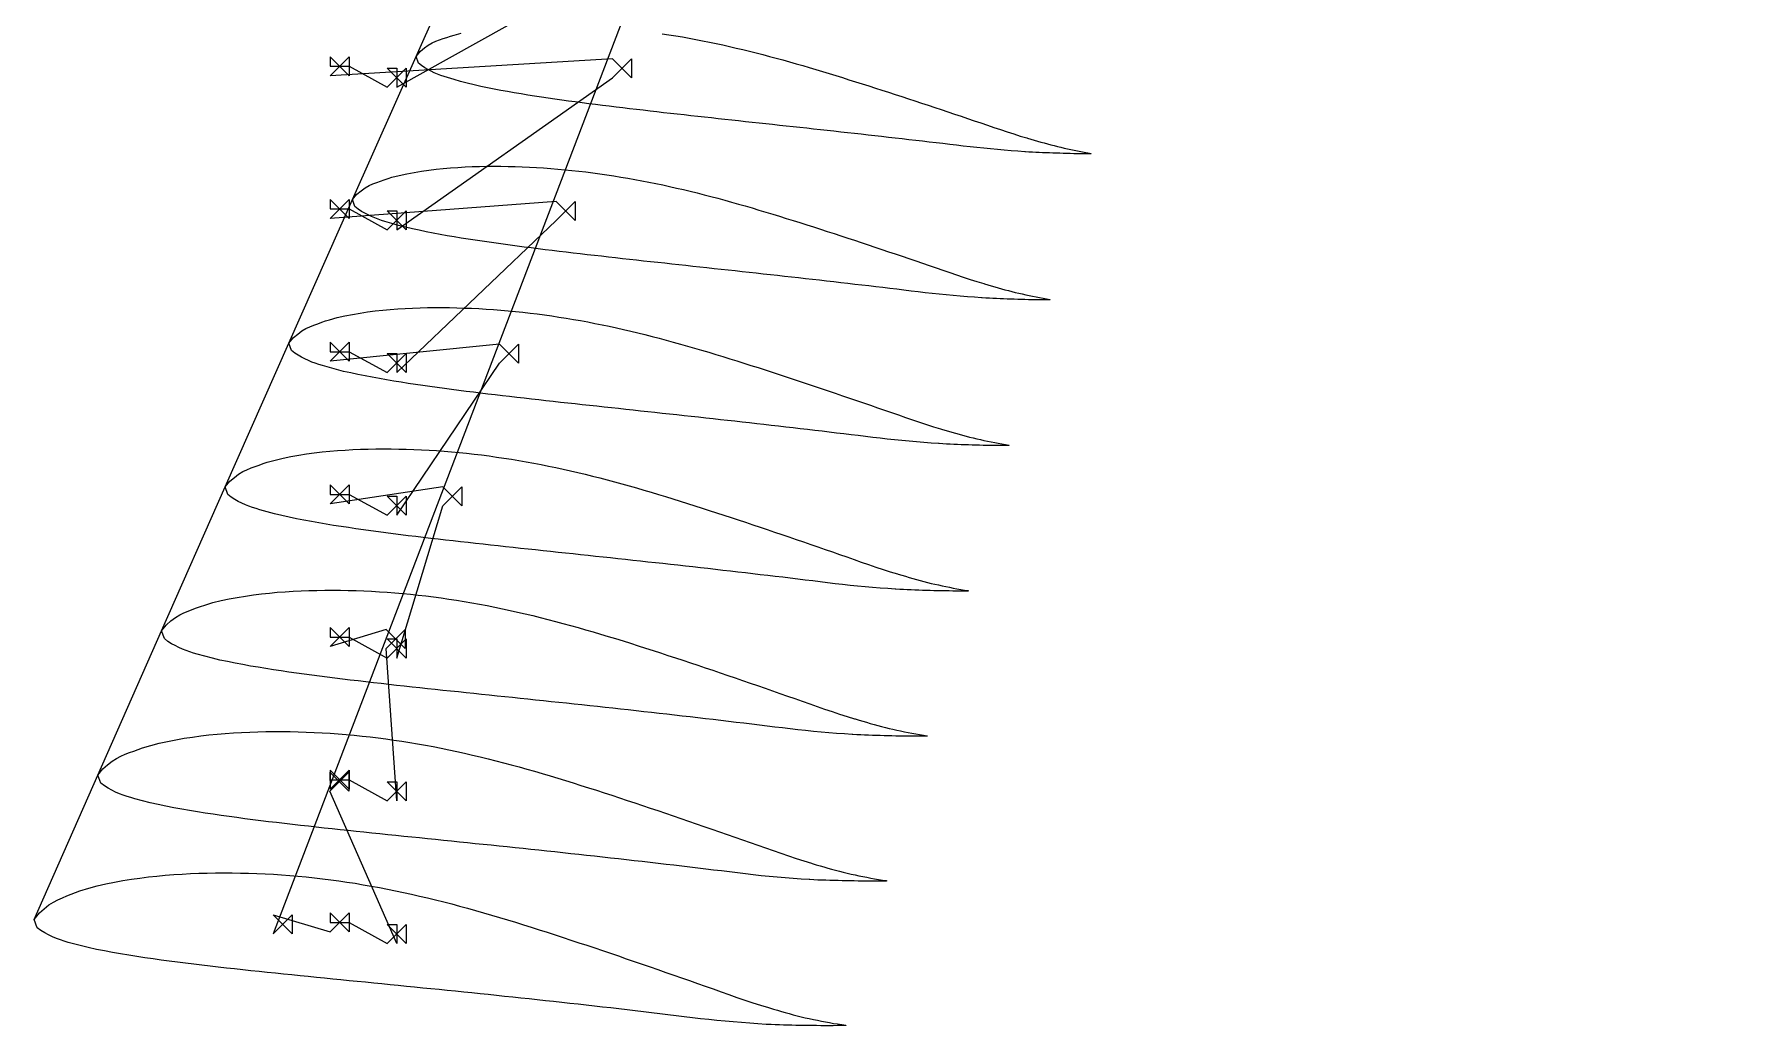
# Model space of a CAD drawing. Header units: inches. Extents: x -261 to 1757, y -106 to 4062.
# Drawn here: x -261 to 1542, y -106 to 936 of the extents above; entities that cross this region are included whole.
import ezdxf

# ---------------------------------------------------------------- set-up
doc = ezdxf.new("R2010")
doc.units = ezdxf.units.IN
doc.header["$MEASUREMENT"] = 0

msp = doc.modelspace()

# ---------------------------------------------------------------- linework, layer by layer
for points in [[(1541.966124, 4048.108603), (-10, -10), (10, 10), (10, -10), (-10, 10), (50, -8), (70, 12), (70, -8), (50, 12), (50, 2), (70, 2), (110, -20), (130, 0), (130, -20), (110, 0), (120, 0), (120, -20), (49.508834, 140), (69.508834, 160), (69.508834, 140), (49.508834, 160), (50, 142), (70, 162), (70, 142), (50, 162), (50, 152), (70, 152), (110, 130), (130, 150), (130, 130), (110, 150), (120, 150), (120, 130), (109.017668, 290), (129.017668, 310), (129.017668, 290), (109.017668, 310), (50, 292), (70, 312), (70, 292), (50, 312), (50, 302), (70, 302), (110, 280), (130, 300), (130, 280), (110, 300), (120, 300), (120, 280), (168.526502, 440), (188.526502, 460), (188.526502, 440), (168.526502, 460), (50, 442), (70, 462), (70, 442), (50, 462), (50, 452), (70, 452), (110, 430), (130, 450), (130, 430), (110, 450), (120, 450), (120, 430), (228.035336, 590), (248.035336, 610), (248.035336, 590), (228.035336, 610), (50, 592), (70, 612), (70, 592), (50, 612), (50, 602), (70, 602), (110, 580), (130, 600), (130, 580), (110, 600), (120, 600), (120, 580), (287.544169, 740), (307.544169, 760), (307.544169, 740), (287.544169, 760), (50, 742), (70, 762), (70, 742), (50, 762), (50, 752), (70, 752), (110, 730), (130, 750), (130, 730), (110, 750), (120, 750), (120, 730), (347.053003, 890), (367.053003, 910), (367.053003, 890), (347.053003, 910), (50, 892), (70, 912), (70, 892), (50, 912), (50, 902), (70, 902), (110, 880), (130, 900), (130, 880), (110, 900), (120, 900), (120, 880), (406.561837, 1040)], [(399.172872, 936.269308), (406.288909, 935.172794), (413.399185, 934.039504), (420.498983, 932.839319), (427.586168, 931.558601), (434.666757, 930.23578), (441.742289, 928.880668), (448.804965, 927.443481), (455.859078, 925.951624), (462.908561, 924.430202), (469.94886, 922.850151), (476.981142, 921.218914), (484.008062, 919.553447), (491.027234, 917.838511), (498.038686, 916.074291), (505.04446, 914.273819), (512.044258, 912.435194), (519.036974, 910.55135), (526.024407, 908.633787), (533.007418, 906.687981), (539.984454, 904.704039), (546.956626, 902.689035), (553.92538, 900.652212), (560.889616, 898.586548), (567.849963, 896.496048), (574.807511, 894.387686), (581.76188, 892.259021), (588.713218, 890.11101), (595.662052, 887.947011), (602.608554, 885.76812), (609.552531, 883.573113), (616.494627, 881.366091), (623.434935, 879.147659), (630.373387, 876.917382), (637.310241, 874.676896), (644.245573, 872.426694), (651.17926, 870.165989), (658.111607, 867.89673), (665.042746, 865.619757), (671.97247, 863.333754), (678.900952, 861.039819), (685.82812, 858.737494), (692.754006, 856.426988), (699.679011, 854.110851), (706.603205, 851.789544), (713.526509, 849.46255), (720.448505, 847.127203), (727.368751, 844.780688), (734.293027, 842.459902), (741.21483, 840.123326), (748.135304, 837.778266), (755.057723, 835.445621), (761.985338, 833.146151), (768.92141, 830.900674), (775.869175, 828.72985), (782.831609, 826.65268), (783.528382, 826.448344), (787.01199, 825.425021), (790.495758, 824.40272), (793.980487, 823.386558), (797.46698, 822.381654), (800.956034, 821.393102), (804.448452, 820.42603), (807.945075, 819.485804), (811.44671, 818.577575), (814.954171, 817.706536), (818.468312, 816.878152), (821.989073, 816.092033), (825.511051, 815.313677), (829.034122, 814.542303), (832.559482, 813.785547), (836.088247, 813.050521), (839.621528, 812.344335), (843.160441, 811.674101), (846.705665, 811.044161), (850.255763, 810.445338), (850.183679, 809.985124), (846.541236, 809.994379), (842.901564, 810.021331), (839.26323, 810.056819), (835.6262, 810.100638), (831.990873, 810.155327), (828.357646, 810.223423), (824.726917, 810.307465), (821.099737, 810.414169), (817.475815, 810.541666), (813.851575, 810.667142), (810.227145, 810.791397), (806.603157, 810.918481), (802.980076, 811.051351), (799.358357, 811.192921), (795.738492, 811.346321), (792.120932, 811.51444), (788.506125, 811.700137), (784.894522, 811.906292), (781.286576, 812.135788), (780.565465, 812.184742), (773.360192, 812.711538), (766.158588, 813.261755), (758.960938, 813.837218), (751.768219, 814.444159), (744.581431, 815.088969), (737.401566, 815.77798), (730.229639, 816.517665), (723.066789, 817.315304), (715.914122, 818.177955), (708.760585, 819.035053), (701.605306, 819.881031), (694.449402, 820.723013), (687.293177, 821.56295), (680.136418, 822.399473), (672.978938, 823.231401), (665.820602, 824.057856), (658.661533, 824.879635), (651.502021, 825.698586), (644.341961, 826.514037), (637.181307, 827.325698), (630.020135, 828.13405), (622.858464, 828.939215), (615.696223, 829.74074), (608.533355, 830.538267), (601.369965, 831.332456), (594.206, 832.122978), (587.041675, 832.911195), (579.87701, 833.697251), (572.712118, 834.481849), (565.546837, 835.263972), (558.381351, 836.044777), (551.2156, 836.823897), (544.049618, 837.601539), (536.883522, 838.378458), (529.7172, 839.153927), (522.550899, 839.929535), (515.384555, 840.704866), (508.218053, 841.479188), (501.051424, 842.252702), (493.884807, 843.026288), (486.718213, 843.800026), (479.551655, 844.573991), (472.385395, 845.349857), (465.219787, 846.129888), (458.054401, 846.911336), (450.889274, 847.694439), (443.724436, 848.479386), (436.559863, 849.266024), (429.39576, 850.055666), (422.232338, 850.849651), (415.069337, 851.646325), (407.906979, 852.447106), (400.745767, 853.255205), (393.585698, 854.0706), (386.426776, 854.893316), (379.268779, 855.721939), (372.111552, 856.555475), (364.955355, 857.395587), (357.800418, 858.24375), (350.647682, 859.10596), (343.497458, 859.984209), (336.348718, 860.87193), (329.200877, 861.76539), (322.055302, 862.673321), (314.912713, 863.600313), (307.772743, 864.54403), (300.635615, 865.505884), (293.501881, 866.489416), (286.371084, 867.491687), (279.244892, 868.523366), (272.123763, 869.587371), (265.006282, 870.674663), (257.894274, 871.796893), (250.785851, 872.942017), (243.683811, 874.127893), (236.592361, 875.381376), (229.507602, 876.67758), (222.429654, 878.017266), (215.365109, 879.442519), (208.309584, 880.925363), (201.267159, 882.49184), (194.24063, 884.159809), (187.235944, 885.967226), (180.26147, 887.967529), (173.314636, 890.1443), (169.844184, 891.251609), (166.383247, 892.419675), (162.942619, 893.717397), (159.530369, 895.19629), (156.138257, 896.80376), (152.771529, 898.57329), (149.430038, 900.503936), (146.128031, 902.68667), (142.915232, 905.43894), (140.370288, 912.455053), (140.370288, 912.455053), (207.251137, 1062.973966)], [(-261.210052, 5.136937), (-255.840138, 11.995326), (-250.823751, 16.438466), (-245.870728, 20.448717), (-241.054694, 23.523067), (-236.336783, 25.92706), (-231.664306, 28.020649), (-227.028749, 29.862007), (-222.399615, 31.659482), (-217.770405, 33.457476), (-213.158035, 35.140427), (-204.012392, 37.965939), (-194.929332, 40.363891), (-185.89046, 42.459956), (-176.885525, 44.324166), (-167.909837, 45.988571), (-158.964994, 47.442238), (-150.046509, 48.715838), (-141.152978, 49.818947), (-132.281049, 50.774483), (-123.429127, 51.593328), (-114.59422, 52.295931), (-105.777257, 52.875941), (-96.977531, 53.338193), (-88.193087, 53.696033), (-79.424613, 53.944774), (-70.669213, 54.104191), (-61.928284, 54.164748), (-53.202262, 54.123467), (-44.488238, 54.000205), (-35.788206, 53.78136), (-27.100282, 53.479792), (-18.423204, 53.104129), (-9.76123, 52.62527), (-1.110642, 52.068628), (7.529104, 51.437914), (16.15194, 50.691671), (24.7651, 49.879329), (33.368332, 48.99915), (41.95015, 47.972683), (50.516515, 46.840636), (59.078266, 45.677072), (67.632816, 44.464307), (76.173103, 43.154101), (84.696174, 41.726277), (93.210523, 40.238869), (101.718366, 38.707013), (110.208574, 37.054671), (118.687251, 35.323554), (127.160003, 33.551954), (135.62024, 31.694858), (144.069516, 29.762877), (152.511541, 27.781357), (160.943326, 25.72988), (169.364624, 23.606756), (177.778372, 21.432053), (186.184245, 19.203546), (194.580472, 16.909136), (202.969516, 14.56566), (211.352598, 12.181448), (219.727588, 9.741956), (228.096252, 7.259238), (236.460386, 4.745583), (244.818499, 2.190782), (253.17137, -0.399823), (261.520616, -3.015197), (269.8657, -5.659008), (278.206607, -8.331351), (286.544458, -11.024575), (294.879274, -13.738539), (303.210744, -16.475354), (311.539779, -19.228807), (319.86674, -21.996429), (328.191212, -24.781055), (336.513592, -27.579973), (344.834026, -30.392191), (353.152289, -33.219235), (361.468806, -36.058213), (369.783811, -38.907517), (378.097095, -41.768578), (386.408779, -44.640574), (394.71874, -47.524338), (403.027024, -50.419559), (411.334295, -53.321704), (419.64067, -56.229967), (427.945987, -59.145457), (436.249636, -62.072347), (444.550943, -65.015233), (452.858456, -67.91572), (461.162671, -70.838741), (469.465118, -73.773844), (477.770494, -76.688932), (486.083497, -79.55191), (494.408826, -82.330683), (502.751178, -84.993156), (511.114851, -87.509971), (511.951978, -87.756462), (516.137238, -88.991479), (520.322724, -90.224947), (524.509598, -91.448936), (528.699021, -92.655514), (532.892153, -93.836747), (537.090156, -94.984705), (541.294191, -96.091455), (545.505419, -97.149064), (549.725, -98.149602), (553.954096, -99.085135), (558.192599, -99.956403), (562.432965, -100.814945), (566.675078, -101.661543), (570.920556, -102.48516), (575.171013, -103.274758), (579.428066, -104.019298), (583.693329, -104.707742), (587.967793, -105.33333), (592.249388, -105.910192), (592.18054, -106.380554), (587.808272, -106.423156), (583.438631, -106.447805), (579.069605, -106.468255), (574.701206, -106.48442), (570.334068, -106.491976), (565.968823, -106.486596), (561.606104, -106.463958), (557.246544, -106.419736), (552.890207, -106.353494), (548.533954, -106.28668), (544.177744, -106.219575), (539.822231, -106.147704), (535.468071, -106.06659), (531.11592, -105.971759), (526.766431, -105.858734), (522.42026, -105.723041), (518.078062, -105.560203), (513.740493, -105.365744), (509.408207, -105.13519), (508.542442, -105.084354), (499.893262, -104.51809), (491.249242, -103.916577), (482.610793, -103.277002), (473.97935, -102.589561), (465.356348, -101.844454), (456.743222, -101.031876), (448.141406, -100.142025), (439.552426, -99.164489), (430.977762, -98.089138), (422.401658, -97.02363), (413.822819, -95.97681), (405.242847, -94.937726), (396.662139, -93.90367), (388.080399, -92.87667), (379.497446, -91.857953), (370.91308, -90.848888), (362.327463, -89.848373), (353.740885, -88.854421), (345.153282, -87.86747), (336.564634, -86.887664), (327.975032, -85.91437), (319.384458, -84.947716), (310.792845, -83.988167), (302.200137, -83.036096), (293.606167, -82.092645), (285.011085, -81.15679), (276.415182, -80.226544), (267.818458, -79.301912), (259.220844, -78.383356), (250.622472, -77.469983), (242.023371, -76.561585), (233.423475, -75.65862), (224.822868, -74.760512), (216.221597, -73.866941), (207.619592, -72.978386), (199.01692, -72.09439), (190.413651, -71.214469), (181.809728, -70.339014), (173.205179, -69.467842), (164.600064, -68.600529), (155.99423, -67.738131), (147.387798, -66.87982), (138.781137, -66.023078), (130.174468, -65.166385), (121.567629, -64.310854), (112.960548, -63.456974), (104.353139, -62.605343), (95.74535, -61.756297), (87.137407, -60.908313), (78.529518, -60.059953), (69.92144, -59.212888), (61.31349, -58.364949), (52.706196, -57.512526), (44.099685, -56.654753), (35.493714, -55.793294), (26.888114, -54.929295), (18.282515, -54.065293), (9.677254, -53.198985), (1.073264, -52.323989), (-7.529104, -51.437914), (-16.130218, -50.543274), (-24.729963, -49.639272), (-33.328618, -48.727835), (-41.926003, -47.807716), (-50.52106, -46.871687), (-59.113987, -45.921114), (-67.704703, -44.95543), (-76.292121, -43.967218), (-84.877254, -42.963397), (-93.458851, -41.935414), (-102.035623, -40.874473), (-110.609326, -39.792559), (-119.177143, -38.670431), (-127.741616, -37.525467), (-136.300759, -36.344079), (-144.848956, -35.087918), (-153.391046, -33.79003), (-161.928168, -32.458196), (-170.450299, -31.023956), (-178.964242, -29.533766), (-187.465986, -27.96024), (-195.951977, -26.279095), (-204.413073, -24.427867), (-212.843464, -22.366863), (-221.2451, -20.109408), (-225.44586, -18.980286), (-229.635986, -17.778513), (-233.800114, -16.399128), (-237.930279, -14.78771), (-242.039791, -13.035193), (-246.120745, -11.08757), (-250.176587, -8.968384), (-254.193958, -6.586373), (-258.109914, -3.511504), (-261.210052, 5.136937), (-261.210052, 5.136937), (-194.254951, 156.923211), (-189.017598, 163.552633), (-184.137118, 167.794015), (-179.320701, 171.606719), (-174.637552, 174.527648), (-170.049608, 176.811508), (-165.506114, 178.797926), (-160.998978, 180.541053), (-156.498881, 182.237077), (-151.999139, 183.930725), (-147.515885, 185.514041), (-138.626036, 188.167709), (-129.797415, 190.411665), (-121.012674, 192.361995), (-112.261212, 194.089637), (-103.538619, 195.624104), (-94.84636, 196.955581), (-86.179906, 198.11439), (-77.537855, 199.109898), (-68.917068, 199.963119), (-60.315854, 200.685366), (-51.731455, 201.295094), (-43.1647, 201.786755), (-34.61465, 202.166639), (-26.07946, 202.447079), (-17.55981, 202.623533), (-9.052972, 202.714259), (-0.56036, 202.70979), (7.917759, 202.608339), (16.384207, 202.42879), (24.837045, 202.158168), (33.278101, 201.80871), (41.708541, 201.388208), (50.124291, 200.869411), (58.529136, 200.277646), (66.923524, 199.6159), (75.30145, 198.843999), (83.669932, 198.008903), (92.028856, 197.109854), (100.367175, 196.072919), (108.690585, 194.936226), (117.009464, 193.769209), (125.321319, 192.55519), (133.619436, 191.249239), (141.900975, 189.832363), (150.174079, 188.359038), (158.440864, 186.843432), (166.69068, 185.214278), (174.929373, 183.510688), (183.162306, 181.768558), (191.383187, 179.94578), (199.593516, 178.052395), (207.796854, 176.112228), (215.990287, 174.105779), (224.173615, 172.031716), (232.349646, 169.908825), (240.518056, 167.734936), (248.677176, 165.498876), (256.829376, 163.216516), (264.975824, 160.895671), (273.114474, 158.522634), (281.246988, 156.108546), (289.375124, 153.665158), (297.497441, 151.182833), (305.614702, 148.666681), (313.728447, 146.126992), (321.838159, 143.560322), (329.943855, 140.96678), (338.04656, 138.353216), (346.146321, 135.719959), (354.242848, 133.065058), (362.337012, 130.394345), (370.429129, 127.709936), (378.518844, 125.009452), (386.606532, 122.295406), (394.692328, 119.568699), (402.776024, 116.82794), (410.858027, 114.075852), (418.938556, 111.3139), (427.017399, 108.540669), (435.094689, 105.757039), (443.17031, 102.962246), (451.244306, 100.156581), (459.317301, 97.344214), (467.389405, 94.525886), (475.460469, 91.700599), (483.52991, 88.864453), (491.597091, 86.013179), (499.670151, 83.201249), (507.740025, 80.367997), (515.80819, 77.52331), (523.879138, 74.697248), (531.957357, 71.919843), (540.047338, 69.22114), (548.153566, 66.631151), (556.280145, 64.177349), (557.09353, 63.93683), (561.160094, 62.731843), (565.226876, 61.528308), (569.294983, 60.333645), (573.365525, 59.155274), (577.43961, 58.00061), (581.518347, 56.877074), (585.602852, 55.792136), (589.694235, 54.75322), (593.793606, 53.767763), (597.902085, 52.84325), (602.019571, 51.979008), (606.138824, 51.126583), (610.259724, 50.28519), (614.383831, 49.465252), (618.512688, 48.677095), (622.647836, 47.931039), (626.790819, 47.23741), (630.942581, 46.602527), (635.101144, 46.01316), (635.030833, 45.542667), (630.78015, 45.515615), (626.532155, 45.506545), (622.284916, 45.502538), (618.038438, 45.503623), (613.793318, 45.513796), (609.550154, 45.537053), (605.309542, 45.577392), (601.072202, 45.63962), (596.838131, 45.723728), (592.604071, 45.807907), (588.37001, 45.892083), (584.136609, 45.98067), (579.904494, 46.077867), (575.674293, 46.187867), (571.446637, 46.314903), (567.222153, 46.463163), (563.001466, 46.636826), (558.7852, 46.840078), (554.573982, 47.077105), (553.732399, 47.128932), (545.324661, 47.701342), (536.92187, 48.306856), (528.52442, 48.948109), (520.133678, 49.634251), (511.751017, 50.374465), (503.377807, 51.177922), (495.015423, 52.05382), (486.665336, 53.012009), (478.328978, 54.062066), (469.991268, 55.103071), (461.650972, 56.126777), (453.309624, 57.143441), (444.967608, 58.155634), (436.624639, 59.16145), (428.280534, 60.159663), (419.935101, 61.148993), (411.588498, 62.130491), (403.241018, 63.106122), (394.892589, 64.075403), (386.543185, 65.03816), (378.192897, 65.994999), (369.841712, 66.94584), (361.489562, 67.890219), (353.13639, 68.827765), (344.782078, 69.757679), (336.42674, 70.680729), (328.070657, 71.598787), (319.71383, 72.511878), (311.356227, 73.419765), (302.997924, 74.322973), (294.63898, 75.221896), (286.27933, 76.116091), (277.919049, 77.006064), (269.558199, 77.892223), (261.196698, 78.774037), (252.834651, 79.652187), (244.472102, 80.526982), (236.108983, 81.397965), (227.745322, 82.265322), (219.381196, 83.129568), (211.01648, 83.989863), (202.651276, 84.846892), (194.285938, 85.703021), (185.920714, 86.559921), (177.555392, 87.416155), (169.189917, 88.271375), (160.824224, 89.125132), (152.458267, 89.977125), (144.09227, 90.828843), (135.726444, 91.681711), (127.360539, 92.534054), (118.99486, 93.387903), (110.629936, 94.246808), (102.265872, 95.111467), (93.902467, 95.980535), (85.539542, 96.85281), (77.176759, 97.726044), (68.814447, 98.602425), (60.453421, 99.487409), (52.094144, 100.3841), (43.73637, 101.290849), (35.380004, 102.207023), (27.024706, 103.130335), (18.670879, 104.063495), (10.319532, 105.01325), (1.970432, 105.978038), (-6.376312, 106.958594), (-14.719699, 107.961613), (-23.060652, 108.980921), (-31.397826, 110.02552), (-39.73007, 111.103102), (-48.059099, 112.202201), (-56.382244, 113.340667), (-64.70196, 114.502083), (-73.016083, 115.700928), (-81.319189, 116.973486), (-89.616003, 118.288152), (-97.907444, 119.638772), (-106.184003, 121.088978), (-114.452115, 122.595706), (-122.707709, 124.1862), (-130.947326, 125.883602), (-139.162303, 127.745886), (-147.346282, 129.815597), (-155.501352, 132.07875), (-159.578289, 133.21433), (-163.644666, 134.42057), (-167.685777, 135.795884), (-171.693536, 137.394369), (-175.68048, 139.132148), (-179.639096, 141.059474), (-183.572264, 143.157098), (-187.466291, 145.516634), (-191.259899, 148.548127), (-194.254951, 156.923211), (-194.254951, 156.923211), (-127.30599, 308.474465), (-122.205542, 314.879641), (-117.463611, 318.926142), (-112.786135, 322.548601), (-108.23767, 325.322302), (-103.781115, 327.491332), (-99.367842, 329.375609), (-94.99021, 331.025408), (-90.620188, 332.62514), (-86.250943, 334.219766), (-81.897766, 335.708676), (-73.265328, 338.200205), (-64.69251, 340.299497), (-56.163069, 342.113414), (-47.666109, 343.713637), (-39.197516, 345.127239), (-30.758619, 346.345476), (-22.344865, 347.398294), (-13.954863, 348.294849), (-5.585696, 349.054325), (2.764412, 349.688424), (11.097978, 350.213689), (19.414275, 350.625343), (27.714467, 350.931035), (36.000278, 351.142125), (44.271042, 351.254217), (52.52931, 351.284103), (60.773658, 351.222401), (69.003983, 351.068452), (77.223013, 350.840187), (85.428867, 350.525245), (93.623315, 350.135258), (101.807419, 349.677216), (109.977308, 349.125657), (118.136813, 348.505784), (126.286285, 347.819899), (134.419809, 347.029101), (142.54416, 346.177946), (150.659361, 345.266601), (158.754842, 344.225512), (166.836018, 343.090314), (174.912763, 341.925966), (182.98269, 340.716761), (191.039455, 339.420967), (199.080345, 338.020732), (207.113119, 336.567096), (215.139786, 335.07329), (223.150216, 333.472656), (231.149972, 331.801797), (239.144157, 330.094292), (247.126798, 328.310837), (255.099337, 326.46092), (263.065172, 324.566897), (271.021474, 322.610162), (278.968093, 320.589722), (286.907697, 318.523127), (294.839964, 316.408261), (302.76333, 314.234839), (310.680066, 312.017802), (318.591285, 309.764461), (326.495025, 307.461925), (334.392848, 305.120453), (342.286458, 302.751269), (350.174477, 300.345296), (358.057644, 297.907411), (365.937417, 295.447189), (373.813303, 292.961403), (381.68535, 290.450352), (389.554481, 287.920121), (397.420773, 285.371213), (405.283954, 282.801836), (413.144854, 280.21745), (421.003743, 277.619836), (428.860325, 275.007048), (436.714954, 272.381408), (444.567753, 269.743729), (452.418531, 267.092751), (460.267676, 264.431031), (468.11539, 261.7599), (475.961461, 259.077958), (483.806031, 256.386139), (491.648993, 253.683743), (499.49039, 250.971048), (507.330801, 248.251867), (515.17033, 245.526884), (523.008841, 242.795204), (530.845781, 240.053194), (538.680551, 237.296899), (546.520853, 234.577005), (554.358093, 231.836964), (562.193691, 229.086116), (570.031915, 226.352552), (577.877029, 223.664313), (585.733298, 221.04946), (593.604977, 218.535995), (601.495967, 216.149571), (602.285757, 215.915472), (606.234365, 214.742745), (610.183181, 213.571377), (614.133255, 212.408295), (618.085642, 211.260422), (622.041391, 210.134676), (626.001557, 209.037984), (629.967206, 207.977365), (633.939393, 206.959757), (637.919174, 205.992114), (641.907623, 205.08149), (645.904645, 204.227275), (649.90333, 203.384001), (653.903559, 202.55088), (657.906825, 201.737743), (661.914593, 200.954223), (665.928327, 200.209952), (669.949491, 199.514562), (673.978981, 198.87395), (678.014918, 198.275754), (677.943495, 197.805864), (673.814443, 197.791465), (669.688125, 197.795051), (665.5627, 197.804505), (661.438162, 197.819804), (657.315073, 197.84463), (653.19399, 197.882661), (649.075475, 197.937578), (644.960325, 198.01464), (640.848477, 198.113417), (636.736566, 198.21179), (632.624614, 198.309884), (628.513279, 198.412046), (624.403161, 198.522209), (620.294855, 198.644292), (616.188968, 198.782292), (612.086095, 198.940119), (607.986827, 199.121667), (603.891759, 199.330842), (599.801483, 199.57155), (598.984056, 199.623819), (590.817456, 200.197021), (582.655574, 200.801253), (574.498781, 201.438974), (566.348375, 202.118708), (558.205659, 202.849037), (550.071935, 203.638523), (541.948512, 204.495779), (533.836804, 205.430107), (525.738185, 206.45055), (517.638306, 207.462701), (509.536001, 208.458891), (501.432726, 209.448704), (493.328853, 210.43458), (485.22411, 211.414726), (477.11831, 212.387925), (469.011273, 213.352983), (460.903149, 214.310894), (452.794235, 215.263607), (444.684451, 216.210592), (436.573766, 217.15165), (428.462268, 218.087359), (420.349952, 219.017687), (412.236747, 219.942169), (404.122597, 220.860435), (396.007432, 221.772016), (387.891329, 222.677432), (379.774557, 223.578448), (371.657125, 224.475115), (363.539027, 225.367409), (355.420292, 226.255506), (347.301005, 227.139975), (339.181102, 228.020389), (331.06065, 228.897189), (322.939722, 229.770861), (314.818231, 230.640829), (306.696313, 231.507982), (298.573988, 232.372466), (290.451179, 233.233759), (282.327913, 234.092053), (274.204283, 234.947946), (266.080192, 235.800804), (257.955722, 236.651177), (249.831212, 237.501282), (241.706937, 238.35293), (233.582632, 239.204383), (225.458264, 240.055422), (217.333787, 240.905744), (209.20916, 241.755079), (201.084604, 242.604882), (192.960333, 243.456563), (184.836093, 244.308446), (176.712173, 245.162431), (168.589102, 246.022004), (160.466962, 246.8877), (152.345595, 247.758484), (144.22481, 248.633098), (136.104308, 249.509572), (127.984405, 250.389982), (119.865795, 251.278901), (111.749051, 252.180101), (103.634048, 253.092753), (95.520485, 254.014875), (87.407962, 254.943844), (79.297101, 255.883746), (71.188857, 256.840862), (63.082964, 257.813452), (54.979559, 258.802404), (46.879554, 259.813725), (38.782118, 260.841949), (30.688682, 261.896491), (22.600256, 262.983988), (14.515173, 264.093483), (6.435943, 265.241485), (-1.639787, 266.412509), (-9.709693, 267.621854), (-17.768564, 268.903796), (-25.820989, 270.228141), (-33.86767, 271.590279), (-41.899642, 273.04919), (-49.922954, 274.565073), (-57.933491, 276.164999), (-65.927906, 277.870998), (-73.898043, 279.736715), (-81.837036, 281.807324), (-89.747104, 284.068236), (-93.701013, 285.206094), (-97.644483, 286.412626), (-101.563519, 287.779911), (-105.449956, 289.361662), (-109.315512, 291.080787), (-113.153099, 292.983921), (-116.965022, 295.055896), (-120.737327, 297.388518), (-124.41065, 300.372334), (-127.30599, 308.474465), (-127.30599, 308.474465), (-60.366257, 459.799354), (-55.406773, 465.984857), (-50.805753, 469.843195), (-46.269271, 473.28255), (-41.85707, 475.915061), (-37.533156, 477.974411), (-33.251191, 479.761429), (-29.004005, 481.322654), (-24.764949, 482.831101), (-20.527074, 484.331876), (-16.304787, 485.731459), (-7.931125, 488.070258), (0.384753, 490.033923), (8.657943, 491.720451), (16.899576, 493.202108), (25.113461, 494.503624), (33.298408, 495.617278), (41.458969, 496.572612), (49.59652, 497.378567), (57.713748, 498.052576), (65.812506, 498.606684), (73.895062, 499.05561), (81.960794, 499.395306), (90.011074, 499.634693), (98.047509, 499.784195), (106.069443, 499.839557), (114.079247, 499.816168), (122.07549, 499.704739), (130.058233, 499.505672), (138.030097, 499.235976), (145.98927, 498.883886), (153.937452, 498.460444), (161.875602, 497.971874), (169.800064, 497.394442), (177.714696, 496.753193), (185.619752, 496.049779), (193.509436, 495.246561), (201.390249, 494.385759), (209.262353, 493.468411), (217.115685, 492.429202), (224.955365, 491.301359), (232.790732, 490.145518), (240.619513, 488.946918), (248.435753, 487.666901), (256.236873, 486.288725), (264.030223, 484.860105), (271.817702, 483.393369), (279.589728, 481.826313), (287.351565, 480.193112), (295.108042, 478.525111), (302.853521, 476.785709), (310.58938, 474.98386), (318.318846, 473.140497), (326.039185, 471.237888), (333.750295, 469.275361), (341.454695, 467.269273), (349.152067, 465.217561), (356.840959, 463.110797), (364.523534, 460.963017), (372.200842, 458.781048), (379.87102, 456.552786), (387.535516, 454.287645), (395.195982, 451.996335), (402.851102, 449.670319), (410.501593, 447.314246), (418.148822, 444.937006), (425.792326, 442.535575), (433.432178, 440.110437), (441.069202, 437.666943), (448.703502, 435.20576), (456.334824, 432.725248), (463.963955, 430.230507), (471.591119, 427.723003), (479.216081, 425.201196), (486.839169, 422.667228), (494.460496, 420.121826), (502.079887, 417.563858), (509.697712, 414.995719), (517.314155, 412.418608), (524.929003, 409.831147), (532.542408, 407.234315), (540.154272, 404.627478), (547.764635, 402.010896), (555.374032, 399.388044), (562.98256, 396.759548), (570.590096, 394.124614), (578.19612, 391.479865), (585.80007, 388.821648), (593.40919, 386.196998), (601.015383, 383.553344), (608.620004, 380.89949), (616.22709, 378.261631), (623.840662, 375.665882), (631.464748, 373.138391), (639.103362, 370.70522), (646.760186, 368.390264), (647.526521, 368.163005), (651.357875, 367.024633), (655.189426, 365.887532), (659.022165, 364.758149), (662.857087, 363.642931), (666.695181, 362.548314), (670.537443, 361.480749), (674.384886, 360.446822), (678.238506, 359.452996), (682.099302, 358.505762), (685.968298, 357.611758), (689.845408, 356.77043), (693.724073, 355.9392), (697.604172, 355.117279), (701.487131, 354.313923), (705.374331, 353.538098), (709.267152, 352.798769), (713.166976, 352.104903), (717.074647, 351.461985), (720.988392, 350.858494), (720.916218, 350.389937), (716.908822, 350.385435), (712.904191, 350.398889), (708.90058, 350.418963), (704.897977, 350.445582), (700.896902, 350.482124), (696.897876, 350.531964), (692.901418, 350.598479), (688.908403, 350.687345), (684.918704, 350.797733), (680.928873, 350.907271), (676.938959, 351.01627), (672.949622, 351.129007), (668.961426, 351.24916), (664.974935, 351.380379), (660.99073, 351.526437), (657.00937, 351.690972), (653.031415, 351.877605), (649.057424, 352.089972), (645.087956, 352.331706), (644.294654, 352.383897), (636.368881, 352.952814), (628.447578, 353.550756), (620.531099, 354.180015), (612.620663, 354.848506), (604.717503, 355.564234), (596.822847, 356.335172), (588.937936, 357.169369), (581.06412, 358.075596), (573.202711, 359.062376), (565.340138, 360.041594), (557.475304, 361.006138), (549.609586, 361.964941), (541.743341, 362.920318), (533.876308, 363.870585), (526.008302, 364.814533), (518.139151, 365.75105), (510.269001, 366.68108), (502.398149, 367.606549), (494.526506, 368.526888), (486.654038, 369.441869), (478.780831, 370.352049), (470.906885, 371.257436), (463.03213, 372.157567), (455.156508, 373.052074), (447.279996, 373.940799), (439.402637, 374.824028), (431.524687, 375.703422), (423.646158, 376.579055), (415.767078, 377.451105), (407.887422, 378.319421), (400.007303, 379.184733), (392.126658, 380.046632), (384.245546, 380.905493), (376.364052, 381.761879), (368.482082, 382.615172), (360.599802, 383.466453), (352.717212, 384.315716), (344.83422, 385.16238), (336.950859, 386.006638), (329.067231, 386.84917), (321.18327, 387.689534), (313.299039, 388.528153), (305.414859, 389.367099), (297.531029, 390.208314), (289.647236, 391.049777), (281.763468, 391.891394), (273.879697, 392.732997), (265.995887, 393.574346), (258.112257, 394.416863), (250.229022, 395.261941), (242.345923, 396.107905), (234.463234, 396.95653), (226.581481, 397.811234), (218.700724, 398.672401), (210.820847, 399.539284), (202.941651, 400.410581), (195.06287, 401.284582), (187.18481, 402.163256), (179.308044, 403.050338), (171.433251, 403.950221), (163.560421, 404.862851), (155.689053, 405.784978), (147.818697, 406.713666), (139.950179, 407.654292), (132.084399, 408.612689), (124.221061, 409.586947), (116.360327, 410.578102), (108.503018, 411.591499), (100.648399, 412.622352), (92.797975, 413.680448), (84.952616, 414.771419), (77.110709, 415.884804), (69.274599, 417.035824), (61.44204, 418.209895), (53.615503, 419.423064), (45.799969, 420.707664), (37.990999, 422.034873), (30.188107, 423.401548), (22.399689, 424.862187), (14.620098, 426.380128), (6.853471, 427.982238), (-0.896964, 429.68946), (-8.623587, 431.551276), (-16.319069, 433.61526), (-23.985741, 435.866279), (-27.817446, 437.002381), (-31.638877, 438.205174), (-35.436795, 439.560619), (-39.202996, 441.121977), (-42.948349, 442.818677), (-46.666208, 444.693868), (-50.358314, 446.736253), (-54.01052, 449.037667), (-57.565597, 451.969652), (-60.366257, 459.799354), (-60.366257, 459.799354), (6.561705, 610.908999), (11.376501, 616.879193), (15.834558, 620.555874), (20.228296, 623.819054), (24.502885, 626.316209), (28.693087, 628.270831), (32.84282, 629.965274), (36.958764, 631.442485), (41.066116, 632.864457), (45.171902, 634.276359), (49.262636, 635.591497), (57.376415, 637.786585), (65.434448, 639.623276), (73.450653, 641.191057), (81.436339, 642.56262), (89.395, 643.760447), (97.32559, 644.777794), (105.232635, 645.643772), (113.117493, 646.367105), (120.982613, 646.963546), (128.829917, 647.445446), (136.661424, 647.82578), (144.476611, 648.101192), (152.277049, 648.281787), (160.064221, 648.377088), (167.837486, 648.382982), (175.599029, 648.313511), (183.34742, 648.159489), (191.082877, 647.922316), (198.807907, 647.618102), (206.520771, 647.235667), (214.223095, 646.785478), (221.915735, 646.273025), (229.595258, 645.676241), (237.265529, 645.019981), (244.926711, 644.305283), (252.573144, 643.495758), (260.211041, 642.631358), (267.84069, 641.713936), (275.452571, 640.682278), (283.051491, 639.56729), (290.646232, 638.425437), (298.23464, 637.242869), (305.811164, 635.983892), (313.373364, 634.632835), (320.928165, 633.234202), (328.477348, 631.79945), (336.011906, 630.270673), (343.53679, 628.679704), (351.05654, 627.055729), (358.56587, 625.364757), (366.06609, 623.615223), (373.560244, 621.826685), (381.045705, 619.982263), (388.522417, 618.081588), (395.992744, 616.139868), (403.456375, 614.155092), (410.911969, 612.118655), (418.361576, 610.043717), (425.806183, 607.936639), (433.244026, 605.78608), (440.676445, 603.600638), (448.105025, 601.390524), (455.528521, 599.147723), (462.947622, 596.876663), (470.363607, 594.58557), (477.776037, 592.271623), (485.185014, 589.935473), (492.591261, 587.581774), (499.994906, 585.211347), (507.395716, 582.822696), (514.794431, 580.420576), (522.191233, 578.006149), (529.585941, 575.578265), (536.978861, 573.138892), (544.370095, 570.688674), (551.759485, 568.226598), (559.147379, 565.754907), (566.533945, 563.274674), (573.91897, 560.78454), (581.302615, 558.285529), (588.68479, 555.777069), (596.065532, 553.2594), (603.445333, 550.735677), (610.82428, 548.206467), (618.202266, 545.671074), (625.578803, 543.126366), (632.953368, 540.568982), (640.332731, 538.042444), (647.70931, 535.498008), (655.084394, 532.943961), (662.461774, 530.404668), (669.845221, 527.904388), (677.238517, 525.467427), (684.645424, 523.117973), (692.069396, 520.878228), (692.812406, 520.658194), (696.527157, 519.556098), (700.242092, 518.455186), (703.958142, 517.361445), (707.676239, 516.280864), (711.397312, 515.219412), (715.122293, 514.183083), (718.85214, 513.178041), (722.587788, 512.210297), (726.330177, 511.285891), (730.080277, 510.411056), (733.83801, 509.585298), (737.597188, 508.768826), (741.357688, 507.960854), (745.120862, 507.17008), (748.888007, 506.404826), (752.660415, 505.673416), (756.439383, 504.984175), (760.225701, 504.342192), (764.017704, 503.736756), (763.945144, 503.270261), (760.059408, 503.273082), (756.176457, 503.2938), (752.294643, 503.321833), (748.413948, 503.357058), (744.534851, 503.402562), (740.657834, 503.461429), (736.783374, 503.536744), (732.912415, 503.634564), (729.04477, 503.753688), (725.176927, 503.871543), (721.308963, 503.988617), (717.441531, 504.109112), (713.575165, 504.236458), (709.710392, 504.37405), (705.847766, 504.525439), (701.987811, 504.694005), (698.13105, 504.883104), (694.278007, 505.096111), (690.429208, 505.336399), (689.660004, 505.388027), (681.974746, 505.947942), (674.293702, 506.534944), (666.617203, 507.151164), (658.946388, 507.803936), (651.282417, 508.500704), (643.626442, 509.248874), (635.979628, 510.055949), (628.343262, 510.930189), (620.718589, 511.87961), (613.092849, 512.822169), (605.465019, 513.751289), (597.836391, 514.675278), (590.207305, 515.596325), (582.577517, 516.512856), (574.946839, 517.423668), (567.315112, 518.327732), (559.682473, 519.22594), (552.04922, 520.120194), (544.415257, 521.009889), (536.780547, 521.894772), (529.14517, 522.775376), (521.509135, 523.651748), (513.872371, 524.52343), (506.23482, 525.390054), (498.596503, 526.251754), (490.957431, 527.108599), (483.317846, 527.962145), (475.677763, 528.812491), (468.037239, 529.660004), (460.396203, 530.504223), (452.754793, 531.346031), (445.112945, 532.185035), (437.470711, 533.021549), (429.828188, 533.856207), (422.185274, 534.68835), (414.542165, 535.519242), (406.898838, 536.348732), (399.255194, 537.176182), (391.611263, 538.00179), (383.967163, 538.826309), (376.322853, 539.64948), (368.67838, 540.471604), (361.034046, 541.294615), (353.39017, 542.120575), (345.746397, 542.947198), (338.102731, 543.774509), (330.459166, 544.602467), (322.815669, 545.430863), (315.172455, 546.261081), (307.529739, 547.094499), (299.887261, 547.929446), (292.245277, 548.767574), (284.60431, 549.612232), (276.964395, 550.463662), (269.325461, 551.321391), (261.687297, 552.184072), (254.049676, 553.050249), (246.412889, 553.921784), (238.777392, 554.801616), (231.14396, 555.694717), (223.512696, 556.601761), (215.88291, 557.518311), (208.254102, 558.441143), (200.627294, 559.376836), (193.003327, 560.330793), (185.38188, 561.300949), (177.763135, 562.288476), (170.147824, 563.298087), (162.535305, 564.325645), (154.927152, 565.381267), (147.324091, 566.469633), (139.724572, 567.580767), (132.130769, 568.728649), (124.540549, 569.899571), (116.956514, 571.110256), (109.3834, 572.391148), (101.816932, 573.714772), (94.256837, 575.079367), (86.710921, 576.53512), (79.173951, 578.04839), (71.650069, 579.6458), (64.142367, 581.347238), (56.657921, 583.198183), (49.204467, 585.248385), (41.779577, 587.482226), (38.069243, 588.612722), (34.368975, 589.807927), (30.691225, 591.147902), (27.044196, 592.685389), (23.417885, 594.356074), (19.818482, 596.199751), (16.244799, 598.208784), (12.711099, 600.474878), (9.272295, 603.351056), (6.561705, 610.908999), (6.561705, 610.908999), (73.475708, 761.812467), (78.142371, 767.571545), (82.455669, 771.072902), (86.705173, 774.16666), (90.841001, 776.534122), (94.896572, 778.388806), (98.913283, 779.995199), (102.897313, 781.392793), (106.872353, 782.73294), (110.845466, 784.060784), (114.804113, 785.296197), (122.65712, 787.356278), (130.456595, 789.074331), (138.215268, 790.531693), (145.944558, 791.801319), (153.647646, 792.903543), (161.323624, 793.832547), (168.976976, 794.616987), (176.609032, 795.265367), (184.222007, 795.791832), (191.817875, 796.208998), (199.398407, 796.528178), (206.96318, 796.746676), (214.513948, 796.875686), (222.052065, 796.923869), (229.57691, 796.887254), (237.090478, 796.778589), (244.59135, 796.588805), (252.079891, 796.320236), (259.558486, 795.988119), (267.025474, 795.58184), (274.482405, 795.111309), (281.93003, 794.58132), (289.365147, 793.971408), (296.791609, 793.306204), (304.209489, 792.586168), (311.613287, 791.776154), (319.008909, 790.913908), (326.396766, 790.002046), (333.767897, 788.983317), (341.126789, 787.886392), (348.48165, 786.763713), (355.830451, 785.602315), (363.168051, 784.369349), (370.492158, 783.050179), (377.809255, 781.686214), (385.121002, 780.288072), (392.418985, 778.801988), (399.707833, 777.257537), (406.991789, 775.681825), (414.265925, 774.043375), (421.531482, 772.350116), (428.791315, 770.620282), (436.042912, 768.837823), (443.286259, 767.002657), (450.523563, 765.128882), (457.754519, 763.214543), (464.977901, 761.25182), (472.195639, 759.253029), (479.408657, 757.224081), (486.615294, 755.154369), (493.816776, 753.051716), (501.014623, 750.92584), (508.20766, 748.769232), (515.396547, 746.586107), (522.58247, 744.38405), (529.76502, 742.160435), (536.944322, 739.916071), (544.121001, 737.654948), (551.295208, 735.378029), (558.46673, 733.083957), (565.636259, 730.777155), (572.803933, 728.458496), (579.969629, 726.127201), (587.133629, 723.785066), (594.296021, 721.432659), (601.456665, 719.069083), (608.615888, 716.69643), (615.773839, 714.315655), (622.930311, 711.92542), (630.085467, 709.526787), (637.239229, 707.119242), (644.391632, 704.703011), (651.54312, 702.280938), (658.693774, 699.853537), (665.8435, 697.420203), (672.991844, 694.978043), (680.138324, 692.523972), (687.289223, 690.098135), (694.437488, 687.65547), (701.584339, 685.203768), (708.733312, 682.765625), (715.887925, 680.363518), (723.051704, 678.019973), (730.228153, 675.757379), (737.420491, 673.596307), (738.140297, 673.383854), (741.739048, 672.319813), (745.337971, 671.256873), (748.937934, 670.200578), (752.539805, 669.156472), (756.144449, 668.13008), (759.752734, 667.126954), (763.365561, 666.15285), (766.983803, 665.213341), (770.608337, 664.314037), (774.240079, 663.46078), (777.878958, 662.653127), (781.519169, 661.853983), (785.160589, 661.062562), (788.804494, 660.287024), (792.452091, 659.535072), (796.104586, 658.814413), (799.763185, 658.132751), (803.428624, 657.494795), (807.099349, 656.890617), (807.026773, 656.42691), (803.262692, 656.434624), (799.5014, 656.46015), (795.741351, 656.493628), (791.982522, 656.534895), (788.225351, 656.586755), (784.470277, 656.652014), (780.71774, 656.733478), (776.96874, 656.83755), (773.223038, 656.962684), (769.477075, 657.086158), (765.730955, 657.208623), (761.985322, 657.334207), (758.240677, 657.466098), (754.497512, 657.607446), (750.75635, 657.761589), (747.01768, 657.931655), (743.281987, 658.120748), (739.549762, 658.331989), (735.821491, 658.568503), (735.076355, 658.619113), (727.631311, 659.165597), (720.190215, 659.737301), (712.753375, 660.336199), (705.321851, 660.969062), (697.896724, 661.6428), (690.479068, 662.364269), (683.069975, 663.140449), (675.67066, 663.9791), (668.282301, 664.887751), (660.892972, 665.79021), (653.501725, 666.680415), (646.109767, 667.56607), (638.71742, 668.449244), (631.324455, 669.328467), (623.930684, 670.202546), (616.53596, 671.070529), (609.140413, 671.93326), (601.744338, 672.792616), (594.347635, 673.647955), (586.95026, 674.499005), (579.552293, 675.346272), (572.153748, 676.189845), (564.754553, 677.029264), (557.354651, 677.864169), (549.954106, 678.694964), (542.552896, 679.521513), (535.15125, 680.345274), (527.749187, 681.166368), (520.346791, 681.985337), (512.943945, 682.801432), (505.54081, 683.615678), (498.137326, 684.427695), (490.733534, 685.237744), (483.329543, 686.046519), (475.925244, 686.853328), (468.520861, 687.659602), (461.116349, 688.465054), (453.711602, 689.268997), (446.306649, 690.071631), (438.90162, 690.873774), (431.4965, 691.675343), (424.09132, 692.476522), (416.686361, 693.279113), (409.281962, 694.085284), (401.877728, 694.892508), (394.47368, 695.70092), (387.06983, 696.510599), (379.666149, 697.321363), (372.262851, 698.134563), (364.860145, 698.951555), (357.457773, 699.770678), (350.055975, 700.593463), (342.655263, 701.423191), (335.255654, 702.259969), (327.857115, 703.10358), (320.459429, 703.952642), (313.062405, 704.805935), (305.66632, 705.665221), (298.271514, 706.532684), (290.87885, 707.413832), (283.488539, 708.310019), (276.099716, 709.215704), (268.711832, 710.127396), (261.326094, 711.052794), (253.943281, 711.996886), (246.563049, 712.957465), (239.185601, 713.935827), (231.811579, 714.936084), (224.440433, 715.954716), (217.073792, 717.002134), (209.712248, 718.082112), (202.354312, 719.185148), (195.001988, 720.324033), (187.653261, 721.485905), (180.310843, 722.68809), (172.979215, 723.959207), (165.65428, 725.273093), (158.335967, 726.629287), (151.031484, 728.07384), (143.736018, 729.576004), (136.453692, 731.162129), (129.187459, 732.851072), (121.943836, 734.684473), (114.730914, 736.714034), (107.546183, 738.923709), (103.956376, 740.044898), (100.376388, 741.228818), (96.817858, 742.54984), (93.288951, 744.060125), (89.780537, 745.701351), (86.298342, 747.51009), (82.841709, 749.482156), (79.424948, 751.708966), (76.100487, 754.525507), (73.475708, 761.812467), (73.475708, 761.812467), (140.370288, 912.455053), (144.884007, 918.008356), (149.050019, 921.341767), (153.153176, 924.273886), (157.14862, 926.518326), (161.068268, 928.278849), (164.950844, 929.802694), (168.802016, 931.126043), (172.643882, 932.389983), (176.483497, 933.639548), (180.309299, 934.800922), (187.900276, 936.736612)]]:
    msp.add_lwpolyline(points)

doc.saveas('drawing.dxf')
